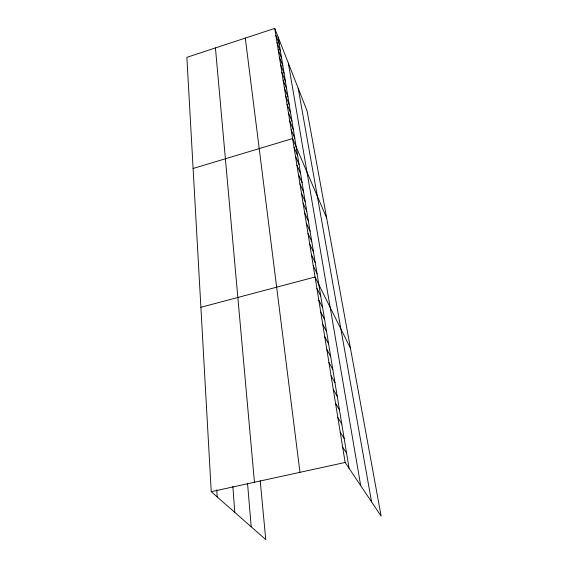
<?xml version="1.0" encoding="UTF-8"?>
<svg xmlns="http://www.w3.org/2000/svg" width="568" height="568" viewBox="0 0 568 568"><rect width="100%" height="100%" fill="white"/><g stroke="black" fill="none" stroke-linecap="round" stroke-linejoin="round"><path stroke-width="0.85" d="M274.727 28.4L345.138 462.473L381.135 516.135L307.118 111.03L274.727 28.4L186.865 57.332L211.232 491.689L265.76 539.6L260.208 480.741M193.106 168.483L292.598 138.564L326.643 217.906M200.887 307.281L315.048 276.999L350.449 348.205M211.232 491.689L345.138 462.473M342.653 447.158L346.586 453.214M340.225 432.205L344.158 438.432M337.861 417.608L341.78 423.998M335.546 403.344L339.458 409.883M333.281 389.414L337.186 396.088M331.073 375.789L334.971 382.605M328.915 362.476L332.798 369.42M326.806 349.455L330.675 356.512M324.74 336.717L328.602 343.896M322.716 324.257L326.564 331.534M320.735 312.066L324.576 319.443M318.804 300.131L322.631 307.6M316.909 288.445L320.721 296.006M313.231 265.796L317.022 273.52M311.449 254.812L315.226 262.615M309.709 244.055L313.465 251.922M307.998 233.505L311.747 241.443M306.322 223.167L310.05 231.169M304.675 213.035L308.396 221.087M303.063 203.095L306.77 211.204M301.48 193.347L305.172 201.505M299.932 183.784L303.61 191.991M298.406 174.397L302.07 182.647M296.915 165.189L300.564 173.481M295.445 156.15L299.08 164.479M294.011 147.275L297.625 155.639M291.164 129.745L294.749 138.173M289.765 121.091L293.336 129.547M288.381 112.599L291.938 121.076M287.032 104.256L290.575 112.762M285.704 96.063L289.226 104.59M284.398 88.012L287.905 96.56M283.113 80.102L286.606 88.665M281.856 72.335L285.328 80.912M280.613 64.695L284.078 73.286M279.399 57.19L282.843 65.796M278.199 49.806L281.629 58.426M277.021 42.55L280.436 51.177M275.863 35.415L279.264 44.048M298.172 88.21L371.564 501.863M288.331 63.105L360.715 485.697M278.114 37.041L349.079 468.344M245.305 38.091L299.961 472.327M215.435 47.925L254.45 482.26M247.534 483.29L251.212 526.82M232.88 486.449L234.769 512.364M216.756 489.865L217.182 496.915"/></g></svg>
